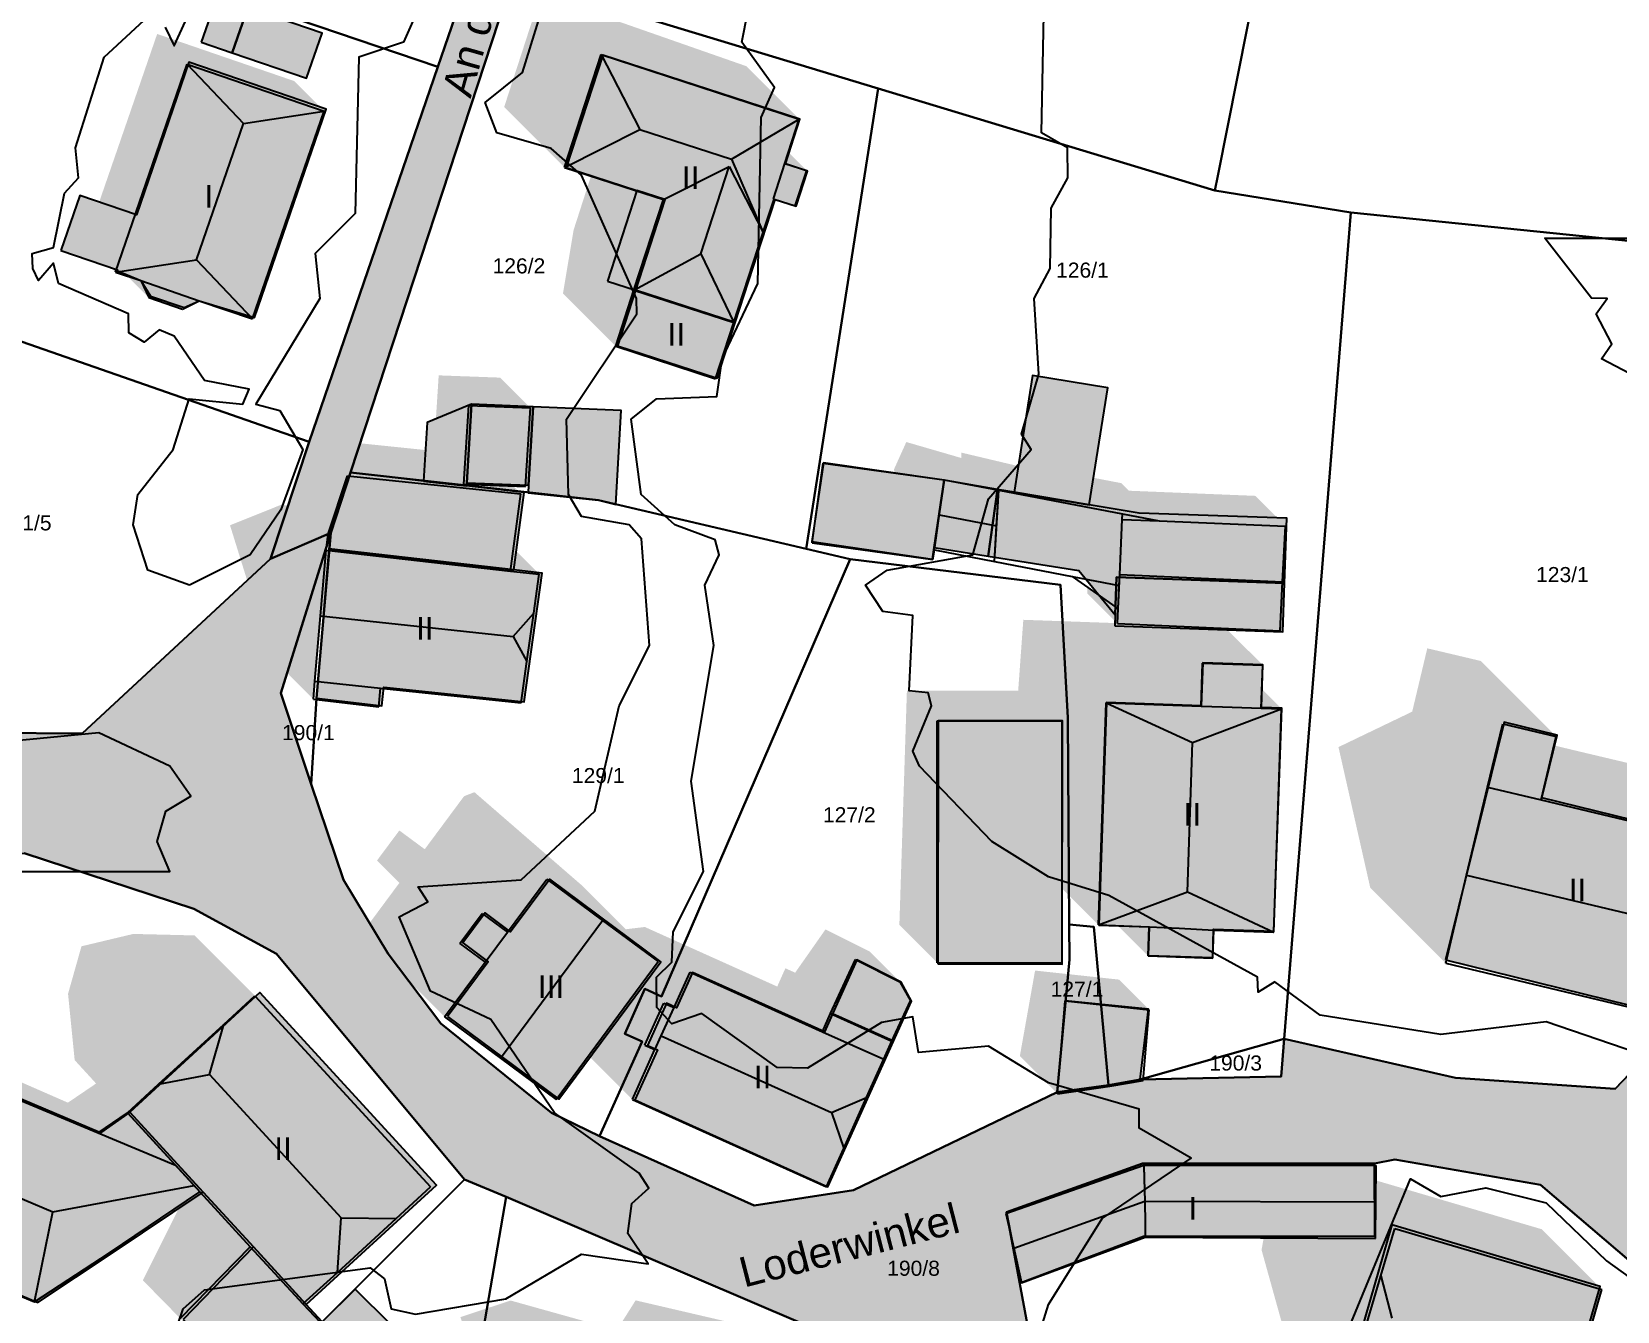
# Model space of a CAD drawing. Header units: millimetres. Extents: x 238 to 3518, y -74 to 2735.
# Drawn here: x 1536.1 to 1641.2, y 1126.1 to 1210.9 of the extents above; entities that cross this region are included whole.
import ezdxf
from ezdxf.enums import TextEntityAlignment as Align

# ---------------------------------------------------------------- set-up
doc = ezdxf.new("R2010")
doc.units = ezdxf.units.MM
for name, color, linetype in [('LP_Flurstueck_bez', 7, 'Continuous'), ('LP_Flurstuecke', 8, 'Continuous'), ('LP_Gebaeude_Dachaufsicht', 9, 'Continuous'), ('LP_Gebaeude_Dachschatten', 253, 'Continuous'), ('LP_Gebaeude_F', 254, 'Continuous'), ('LP_Gebaeude_Geschosszahl', 7, 'Continuous'), ('LP_Gebaeude_Schatten', 7, 'Continuous'), ('LP_Gebaeude_U', 7, 'Continuous'), ('LP_Topographie_Hoehenlinien', 8, 'Continuous'), ('LP_Verkehr_Strassen', 9, 'Continuous'), ('LP_Verkehr_Strassennamen', 7, 'Continuous')]:
    doc.layers.add(name, color=color, linetype=linetype)
doc.styles.get("Standard").update_dxf_attribs({"font": 'arial.ttf'})

msp = doc.modelspace()

# ---------------------------------------------------------------- hatches: boundary and pattern name
at = {"layer": 'LP_Gebaeude_Dachschatten'}
for points in [[(1576.41, 1204.43), (1573.85, 1209.4), (1571.42, 1201.92)], [(1576.41, 1204.43), (1582.49, 1202.46), (1586.99, 1205.13), (1573.85, 1209.4)], [(1547.02, 1195.8), (1550.13, 1204.83), (1546.41, 1208.77), (1541.65, 1194.97)], [(1550.13, 1204.83), (1555.49, 1205.65), (1546.41, 1208.77)], [(1580.46, 1196.18), (1582.34, 1201.99), (1577.98, 1199.79), (1576.03, 1193.78)], [(1600.23, 1180.51), (1596.59, 1181.21), (1596.27, 1178.89), (1600.08, 1178.15)], [(1619.04, 1174.44), (1619.23, 1178.14), (1610.86, 1178.48), (1608.4, 1178.58), (1608.24, 1174.92)], [(1568.02, 1170.81), (1569.38, 1172.37), (1569.74, 1174.95), (1567.85, 1175.15), (1555.61, 1176.54), (1555.24, 1172.19)], [(1612.73, 1153.89), (1613.08, 1163.78), (1607.35, 1166.42), (1606.83, 1151.69)], [(1613.08, 1163.78), (1618.98, 1166.01), (1617.63, 1166.06), (1615.06, 1166.15), (1613.64, 1166.2), (1607.35, 1166.42)], [(1573.95, 1151.99), (1570.26, 1154.72), (1567.65, 1151.2), (1567.65, 1151.21), (1566.93, 1150.25), (1566.16, 1149.22), (1563.47, 1145.6), (1567.17, 1142.86)], [(1589.14, 1139.25), (1591.46, 1140.24), (1592.6, 1142.78), (1588.53, 1144.6), (1579.75, 1148.55), (1578.7, 1146.2), (1578.69, 1146.2), (1577.84, 1144.33)], [(1547.89, 1141.77), (1556.62, 1132.27), (1560.25, 1132.21), (1562.53, 1134.31), (1550.89, 1146.99), (1548.83, 1145.09)], [(1547.89, 1141.77), (1548.83, 1145.09), (1544.5, 1141.12)], [(1537.49, 1132.67), (1546.87, 1134.4), (1545.62, 1135.76), (1540.49, 1137.9), (1525.68, 1144.1), (1523.33, 1138.59)], [(1556.62, 1132.27), (1547.89, 1141.77), (1544.5, 1141.12), (1542.44, 1139.22), (1547.25, 1133.98), (1550.58, 1130.35), (1554.08, 1126.55), (1556.36, 1128.64)], [(1609.85, 1135.76), (1600.7, 1132.56), (1601.22, 1130.26), (1609.9, 1133.37), (1609.86, 1134.86)], [(1625.26, 1135.74), (1609.85, 1135.76), (1609.85, 1135.72), (1609.86, 1134.86), (1609.9, 1133.37), (1625.23, 1133.32)], [(1640.22, 1127.51), (1626.48, 1131.56), (1625.55, 1128.42), (1626.28, 1125.6), (1636.87, 1122.49), (1639.41, 1124.74)], [(1554.56, 1124.73), (1555.2, 1125.36), (1554.08, 1126.55), (1550.58, 1130.35), (1545.96, 1125.62), (1550.61, 1120.86)], [(1625.55, 1128.42), (1624.15, 1123.63), (1626.28, 1125.6)]]:
    msp.add_hatch(color=253, dxfattribs=at).paths.add_polyline_path(points)
at = {"layer": 'LP_Gebaeude_F'}
for points in [[(1547.32, 1210.22), (1549.39, 1209.52), (1550.43, 1212.51), (1548.37, 1213.21)], [(1549.39, 1209.52), (1554.32, 1207.84), (1555.35, 1210.83), (1550.43, 1212.51)], [(1571.54, 1201.92), (1576.21, 1200.4), (1578.08, 1199.8), (1576.14, 1193.78), (1582.75, 1191.64), (1585.39, 1199.79), (1586.78, 1199.34), (1587.54, 1201.67), (1586.08, 1202.15), (1587.04, 1205.12), (1573.96, 1209.37)], [(1538.03, 1196.4), (1541.79, 1195.13), (1541.77, 1195.06), (1543.32, 1194.41), (1543.97, 1193.38), (1546.21, 1192.63), (1547.2, 1193.08), (1550.87, 1191.97), (1555.61, 1205.79), (1546.51, 1208.89), (1543.04, 1198.78), (1539.28, 1200.06)], [(1574.28, 1194.38), (1576.14, 1193.78), (1578.08, 1199.8), (1576.21, 1200.4)], [(1574.94, 1190.08), (1581.55, 1187.94), (1582.75, 1191.64), (1576.14, 1193.78)], [(1601.24, 1180.39), (1606.22, 1179.55), (1607.46, 1187.3), (1602.46, 1188.12)], [(1562.07, 1181.12), (1564.93, 1180.8), (1564.94, 1181.01), (1565.25, 1186.22), (1562.31, 1185)], [(1564.94, 1181.01), (1569.04, 1180.84), (1569.34, 1186.05), (1565.25, 1186.22)], [(1569.01, 1180.33), (1573.67, 1179.86), (1574.83, 1179.56), (1575.17, 1185.81), (1569.34, 1186.05), (1569.04, 1180.84)], [(1587.82, 1177.12), (1595.82, 1175.94), (1595.94, 1176.72), (1596.59, 1181.17), (1588.59, 1182.34)], [(1555.8, 1176.62), (1568.06, 1175.23), (1568.74, 1180.36), (1564.93, 1180.8), (1562.07, 1181.12), (1557.23, 1181.68), (1555.92, 1177.68)], [(1595.94, 1176.72), (1599.52, 1176.15), (1600.14, 1180.57), (1596.59, 1181.17)], [(1599.52, 1176.15), (1605.53, 1175.2), (1607.94, 1172.25), (1608.03, 1174.74), (1619.18, 1174.35), (1619.33, 1178.67), (1609.54, 1178.99), (1606.22, 1179.55), (1601.24, 1180.39), (1600.14, 1180.57)], [(1554.97, 1166.73), (1559.31, 1166.22), (1559.44, 1167.46), (1568.74, 1166.47), (1569.95, 1175.01), (1568.06, 1175.23), (1555.8, 1176.62)], [(1607.92, 1171.51), (1619.07, 1171.12), (1619.18, 1174.35), (1608.03, 1174.74), (1607.94, 1172.25)], [(1606.85, 1151.67), (1610.19, 1151.56), (1610.13, 1149.67), (1614.41, 1149.52), (1614.47, 1151.41), (1618.46, 1151.27), (1618.99, 1166.05), (1617.64, 1166.1), (1617.74, 1168.93), (1613.75, 1169.06), (1613.65, 1166.21), (1607.36, 1166.43)], [(1596.19, 1149.11), (1604.43, 1149.09), (1604.45, 1165.21), (1596.2, 1165.22)], [(1629.85, 1149.37), (1645.09, 1145.61), (1647.95, 1157.2), (1643.45, 1158.35), (1639.83, 1159.24), (1636.24, 1160.12), (1637.26, 1164.27), (1633.74, 1165.13)], [(1563.66, 1145.61), (1571.04, 1140.13), (1577.82, 1149.25), (1570.45, 1154.73), (1567.85, 1151.23), (1566.17, 1152.48), (1564.69, 1150.49), (1566.37, 1149.25)], [(1589.2, 1145.79), (1593.23, 1143.97), (1594.43, 1146.63), (1593.75, 1147.89), (1590.82, 1149.37)], [(1576.09, 1140.08), (1588.89, 1134.32), (1593.23, 1143.97), (1589.2, 1145.79), (1588.66, 1144.59), (1579.92, 1148.53), (1578.86, 1146.18), (1578.19, 1146.49), (1576.93, 1143.69), (1577.58, 1143.4)], [(1542.59, 1139.26), (1547.45, 1133.97), (1550.8, 1130.33), (1554.3, 1126.51), (1562.93, 1134.43), (1551.22, 1147.2)], [(1604.1, 1140.6), (1607.5, 1141.06), (1609.6, 1141.44), (1610.15, 1146.1), (1604.62, 1146.65)], [(1521.21, 1133.11), (1536.49, 1126.64), (1541.42, 1129.93), (1547.45, 1133.97), (1542.59, 1139.26), (1540.65, 1137.91), (1525.89, 1144.16)], [(1600.74, 1132.64), (1601.64, 1127.95), (1609.83, 1131.04), (1625.16, 1131.05), (1625.15, 1135.87), (1609.75, 1135.86)], [(1623.08, 1120.7), (1636.9, 1116.62), (1640.11, 1127.7), (1626.29, 1131.8)], [(1546.14, 1125.53), (1550.85, 1120.82), (1554.69, 1124.72), (1555.36, 1125.37), (1554.3, 1126.51), (1550.8, 1130.33)], [(1554.69, 1124.72), (1561.9, 1117.6), (1564.68, 1120.47), (1557.53, 1127.54), (1555.36, 1125.37)]]:
    msp.add_hatch(color=254, dxfattribs=at).paths.add_polyline_path(points)
at = {"layer": 'LP_Gebaeude_Schatten'}
for points in [[(1569.85, 1213.4), (1583.49, 1208.63), (1586.99, 1205.13), (1573.85, 1209.4), (1571.42, 1201.92), (1567.42, 1205.92), (1569.85, 1213.4)], [(1546.41, 1208.77), (1541.65, 1194.97), (1539.65, 1196.97), (1544.41, 1210.77), (1553.49, 1207.65), (1555.49, 1205.65), (1546.41, 1208.77)], [(1586.04, 1202.18), (1586.03, 1202.18), (1586.27, 1202.93), (1587.49, 1201.71), (1586.04, 1202.18)], [(1572.03, 1197.78), (1573.18, 1201.35), (1576.07, 1200.41), (1577.98, 1199.79), (1576.03, 1193.78), (1574.82, 1190.06), (1571.32, 1193.56), (1572.03, 1197.78)], [(1543.32, 1194.41), (1543.85, 1193.29), (1542.43, 1194.71), (1543.32, 1194.41)], [(1547.2, 1193.08), (1547.2, 1193.08), (1543.32, 1194.41), (1547.2, 1193.08)], [(1563.08, 1188.13), (1567.16, 1187.98), (1569.16, 1185.98), (1565.08, 1186.13), (1564.75, 1180.91), (1568.02, 1180.79), (1568.53, 1180.28), (1557.04, 1181.47), (1555.74, 1177.6), (1555.61, 1176.54), (1555.24, 1172.19), (1554.87, 1167.85), (1554.77, 1166.65), (1551.27, 1170.15), (1551.37, 1171.35), (1549.24, 1178.19), (1552.61, 1179.54), (1553.17, 1179.5), (1553.24, 1180.1), (1554.54, 1183.97), (1562.76, 1183.12), (1563.08, 1188.13)], [(1594.09, 1183.71), (1597.74, 1182.65), (1597.73, 1183.01), (1605.92, 1181.07), (1605.9, 1181.08), (1605.92, 1181.45), (1608.36, 1180.98), (1608.86, 1180.48), (1617.23, 1180.14), (1619.23, 1178.14), (1610.86, 1178.48), (1608.42, 1178.95), (1600.23, 1180.51), (1596.59, 1181.21), (1593.31, 1181.66), (1593.27, 1181.89), (1594.09, 1183.71)], [(1567.85, 1175.15), (1568.05, 1176.64), (1569.74, 1174.95), (1567.85, 1175.15)], [(1608.13, 1172.64), (1608.09, 1171.67), (1615.29, 1171.35), (1617.74, 1168.91), (1613.74, 1169.05), (1613.64, 1166.2), (1607.35, 1166.42), (1606.83, 1151.69), (1604.42, 1154.1), (1604.42, 1165.22), (1596.13, 1165.22), (1596.13, 1149.18), (1593.63, 1151.68), (1594.13, 1167.22), (1601.51, 1167.22), (1601.85, 1171.92), (1608.05, 1171.7), (1606.09, 1173.67), (1606.11, 1174.07), (1608.13, 1172.64)], [(1622.75, 1163.48), (1627.64, 1165.83), (1628.64, 1170.03), (1632.19, 1169.19), (1637.19, 1164.19), (1633.64, 1165.03), (1632.64, 1160.83), (1631.25, 1154.98), (1629.86, 1149.14), (1624.86, 1154.14), (1622.75, 1163.48)], [(1617.63, 1166.06), (1617.68, 1167.32), (1618.98, 1166.01), (1617.63, 1166.06)], [(1647.85, 1157.21), (1643.42, 1158.26), (1639.79, 1159.13), (1636.19, 1159.98), (1637.05, 1163.59), (1638.42, 1163.26), (1642.85, 1162.21), (1647.85, 1157.21)], [(1586.07, 1148.81), (1586.72, 1148.52), (1588.73, 1151.39), (1591.67, 1149.92), (1593.67, 1147.92), (1590.73, 1149.39), (1589.07, 1145.81), (1588.53, 1144.6), (1579.75, 1148.55), (1578.7, 1146.2), (1578.69, 1146.2), (1578.01, 1146.5), (1576.76, 1143.71), (1577.41, 1143.42), (1575.93, 1140.11), (1573.01, 1143.02), (1577.63, 1149.26), (1573.95, 1151.99), (1570.26, 1154.72), (1567.65, 1151.2), (1567.65, 1151.21), (1565.97, 1152.45), (1564.49, 1150.46), (1566.16, 1149.22), (1563.47, 1145.6), (1557.97, 1151.1), (1560.47, 1154.47), (1558.99, 1155.96), (1560.47, 1157.95), (1562.15, 1156.71), (1562.15, 1156.7), (1564.76, 1160.22), (1565.45, 1160.49), (1572.63, 1154.26), (1575.49, 1151.4), (1576.75, 1151.55), (1585.53, 1147.6), (1586.07, 1148.81)], [(1610.19, 1151.57), (1610.19, 1151.55), (1610.12, 1149.63), (1608.11, 1151.64), (1610.19, 1151.57)], [(1540.36, 1141.17), (1538.94, 1142.72), (1538.5, 1147.12), (1539.39, 1150.27), (1542.83, 1151.09), (1546.89, 1150.99), (1550.89, 1146.99), (1548.83, 1145.09), (1544.5, 1141.12), (1542.44, 1139.22), (1540.49, 1137.9), (1525.68, 1144.1), (1526.19, 1145.28), (1538.49, 1139.9), (1540.36, 1141.17)], [(1602.63, 1148.66), (1608.2, 1148.06), (1610.2, 1146.06), (1604.63, 1146.66), (1604.12, 1140.49), (1601.62, 1142.99), (1602.63, 1148.66)], [(1597.2, 1136.06), (1606.35, 1139.26), (1622.26, 1138.74), (1625.26, 1135.74), (1609.85, 1135.76), (1600.7, 1132.56), (1601.74, 1127.96), (1598.24, 1131.46), (1596.22, 1135.26), (1597.2, 1136.06)], [(1640.22, 1127.51), (1626.48, 1131.56), (1623.22, 1120.49), (1619.22, 1124.49), (1617.65, 1130.13), (1617.79, 1130.93), (1625.2, 1130.89), (1625.25, 1134.74), (1636.22, 1131.51), (1640.22, 1127.51)], [(1533.65, 1115.84), (1543.1, 1125.32), (1544.63, 1123.89), (1544.69, 1123.97), (1546.04, 1125.29), (1546.11, 1125.36), (1546.14, 1125.39), (1543.46, 1128.12), (1545.95, 1133.1), (1547.07, 1133.86), (1547.08, 1133.85), (1547.08, 1133.86), (1547.25, 1133.98), (1550.58, 1130.35), (1545.96, 1125.62), (1550.61, 1120.86), (1550.54, 1120.79), (1549.19, 1119.47), (1545.6, 1122.82), (1536.15, 1113.34), (1539.61, 1109.78), (1537.11, 1112.28), (1533.65, 1115.84)], [(1575.08, 1125.11), (1576.14, 1126.79), (1583.57, 1125.06), (1590.11, 1121.24), (1593.11, 1118.24), (1589.57, 1119.06), (1582.14, 1120.79), (1578.58, 1121.61), (1571.35, 1123.28), (1569.68, 1116.07), (1569.34, 1114.6), (1566.34, 1117.6), (1566.68, 1119.07), (1564.52, 1125.68), (1567.85, 1126.78), (1575, 1124.78), (1575.08, 1125.11)]]:
    msp.add_hatch(color=7, dxfattribs=at).paths.add_polyline_path(points)
at = {"layer": 'LP_Verkehr_Strassen'}
for points in [[(1551.92, 1175.96), (1555.92, 1177.68), (1557.23, 1181.68), (1568, 1214.52), (1570.22, 1228.64), (1573.33, 1248.38), (1573.96, 1252.4), (1577.26, 1273.39), (1577.68, 1276.11), (1577.74, 1276.47), (1573.05, 1277.68), (1572.93, 1269.58), (1572.58, 1265.52), (1571.36, 1253.22), (1569.11, 1237.08), (1567.15, 1223.81), (1565.07, 1214.58), (1563.02, 1208.58), (1554.49, 1183.73)], [(1437.8, 1154.25), (1438.67, 1153.57), (1440.07, 1152.78), (1442.64, 1159.43), (1449.05, 1159.89), (1492.67, 1157.57), (1519.85, 1155.98), (1535.58, 1156.44), (1546.85, 1152.75), (1552.32, 1149.76), (1564.79, 1134.81), (1567.56, 1133.65), (1573.18, 1131.24), (1594.11, 1122.29), (1597.83, 1122.26), (1602.53, 1123.01), (1600.74, 1132.64), (1609.75, 1135.86), (1625.15, 1135.87), (1626.48, 1136.13), (1636.15, 1134.45), (1679.28, 1097.64), (1679.76, 1096.59), (1676.2, 1078.51), (1676.08, 1077.91), (1681.86, 1076.84), (1684.9, 1096.05), (1690.6, 1095.9), (1703.34, 1095.55), (1709.61, 1095.17), (1728.82, 1094.11), (1731.41, 1093.89), (1749.72, 1093.68), (1764.98, 1093.41), (1768.35, 1090.24), (1768.96, 1087.79), (1769.35, 1079.36), (1769.18, 1093.34), (1768.75, 1102.65), (1764.46, 1099.71), (1746.06, 1098.12), (1711.28, 1099.47), (1685.48, 1100.29), (1672.99, 1108.82), (1671.61, 1109.75), (1653.71, 1126.48), (1647.2, 1134.42), (1646.42, 1136.43), (1646.27, 1138.95), (1647.24, 1140.32), (1651.63, 1143.08), (1646.58, 1147.37), (1645.9, 1145.83), (1641.11, 1140.82), (1630.5, 1141.54), (1619.14, 1144.13), (1618.94, 1141.63), (1609.6, 1141.44), (1607.5, 1141.06), (1604.1, 1140.6), (1590.58, 1134.09), (1583.99, 1133.08), (1573.74, 1137.68), (1570.56, 1139.22), (1563.23, 1145.15), (1559.74, 1149.76), (1556.76, 1154.68), (1554.63, 1161.02), (1552.6, 1167.06), (1555.92, 1177.68), (1551.92, 1175.96), (1539.44, 1164.39), (1533.33, 1164.43), (1527.01, 1162.94), (1516.67, 1163.81), (1500.23, 1165.17), (1483.79, 1166.54), (1451.84, 1169.2), (1443.93, 1171.81), (1440.35, 1159.03), (1439.87, 1157.33), (1439.25, 1156.4)]]:
    msp.add_hatch(color=9, dxfattribs=at).paths.add_polyline_path(points)

# ---------------------------------------------------------------- linework, layer by layer
at = {"layer": 'LP_Flurstuecke', "color": 8}
for points in [[(1614.55, 1200.38), (1623.58, 1198.94), (1659.49, 1195.26), (1661.29, 1211.72), (1661.79, 1216.21), (1664, 1226.43), (1666.38, 1237.41), (1667.16, 1250.04), (1649.91, 1263.62), (1642.46, 1270.2), (1634.5, 1277.23), (1630.71, 1281.6), (1630.5, 1280.54), (1628.28, 1269.34), (1623.83, 1247.01), (1623.74, 1246.57), (1620.01, 1227.82), (1619.12, 1223.37), (1618.67, 1221.07), (1614.74, 1201.36)], [(1551.92, 1175.96), (1555.92, 1177.68), (1557.23, 1181.68), (1568, 1214.52), (1570.22, 1228.64), (1573.33, 1248.38), (1573.96, 1252.4), (1577.26, 1273.39), (1577.68, 1276.11), (1577.74, 1276.47), (1573.05, 1277.68), (1572.95, 1265.4), (1572.58, 1265.52), (1571.36, 1253.22), (1569.11, 1237.08), (1567.15, 1223.81), (1565.07, 1214.58), (1563.02, 1208.58), (1554.49, 1183.73)], [(1459.55, 1216.78), (1494.53, 1204.53), (1496.61, 1203.89), (1511.71, 1198.62), (1526.81, 1193.36), (1551.75, 1184.67), (1554.49, 1183.73), (1563.02, 1208.58), (1547.1, 1214.01), (1541.56, 1219.17), (1547.02, 1234.88), (1550.75, 1243.44), (1529.06, 1250.97), (1521.11, 1253.73), (1478.18, 1268.63), (1477.55, 1268.86), (1475.62, 1263.03), (1468.06, 1241.32)], [(1541.56, 1219.17), (1547.1, 1214.01), (1563.02, 1208.58), (1565.07, 1214.58), (1567.15, 1223.81), (1569.11, 1237.08), (1559.59, 1240.38), (1550.75, 1243.44), (1547.02, 1234.88)], [(1568, 1214.52), (1592.23, 1207.15), (1614.55, 1200.38), (1614.74, 1201.36), (1618.67, 1221.07), (1594.91, 1224.78), (1570.22, 1228.64)], [(1557.23, 1181.68), (1573.67, 1179.86), (1587.46, 1176.62), (1592.23, 1207.15), (1568, 1214.52)], [(1587.46, 1176.62), (1590.37, 1175.94), (1604.31, 1174.25), (1604.8, 1165.43), (1604.9, 1151.71), (1606.53, 1151.55), (1607.5, 1141.06), (1609.6, 1141.44), (1619.14, 1144.13), (1623.58, 1198.94), (1614.55, 1200.38), (1592.23, 1207.15)], [(1619.14, 1144.13), (1630.5, 1141.54), (1641.11, 1140.82), (1645.9, 1145.83), (1646.58, 1147.37), (1650.46, 1156.08), (1651.3, 1157.97), (1658.7, 1186.68), (1659.49, 1195.26), (1623.58, 1198.94)], [(1516.67, 1163.81), (1527.01, 1162.94), (1533.33, 1164.43), (1539.44, 1164.39), (1551.92, 1175.96), (1554.49, 1183.73), (1551.75, 1184.67), (1526.81, 1193.36), (1526.48, 1192.42), (1516.99, 1164.75)], [(1554.63, 1161.02), (1556.76, 1154.68), (1559.74, 1149.76), (1563.23, 1145.15), (1570.56, 1139.22), (1573.74, 1137.68), (1576.58, 1143.96), (1575.43, 1144.47), (1576.74, 1147.44), (1577.85, 1146.93), (1590.37, 1175.94), (1587.46, 1176.62), (1573.67, 1179.86), (1557.23, 1181.68), (1555.92, 1177.68), (1554.97, 1166.73)], [(1552.6, 1167.06), (1554.63, 1161.02), (1554.97, 1166.73), (1555.92, 1177.68)], [(1573.74, 1137.68), (1583.99, 1133.08), (1590.58, 1134.09), (1604.1, 1140.6), (1604.91, 1149.4), (1604.9, 1151.71), (1604.8, 1165.43), (1604.31, 1174.25), (1590.37, 1175.94), (1577.85, 1146.93), (1576.74, 1147.44), (1575.43, 1144.47), (1576.58, 1143.96)], [(1604.1, 1140.6), (1607.5, 1141.06), (1606.53, 1151.55), (1604.9, 1151.71), (1604.91, 1149.4)], [(1609.6, 1141.44), (1618.94, 1141.63), (1619.14, 1144.13)], [(1600.74, 1132.64), (1602.53, 1123.01), (1610.5, 1110.3), (1616.61, 1101.83), (1624.91, 1091.97), (1629.38, 1087.66), (1638.54, 1067.19), (1645.9, 1069.29), (1657.87, 1072.7), (1676.2, 1078.51), (1679.76, 1096.59), (1679.28, 1097.64), (1636.15, 1134.45), (1626.48, 1136.13), (1625.15, 1135.87), (1609.75, 1135.86)], [(1515.12, 1072.8), (1533.92, 1068.41), (1537.27, 1083.44), (1542.49, 1106.83), (1555.2, 1106.35), (1564.54, 1116.19), (1567.56, 1133.65), (1564.79, 1134.81), (1555.36, 1125.37), (1554.69, 1124.72), (1550.85, 1120.82), (1549.42, 1119.38), (1546.67, 1116.59), (1539.98, 1109.72), (1522.17, 1091.53)], [(1482.77, 987.33), (1539.64, 982.84), (1555.69, 1022.72), (1561.97, 1038.31), (1562.89, 1040.59), (1568.49, 1054.5), (1577.09, 1074.44), (1589.56, 1102.34), (1594.11, 1122.29), (1573.18, 1131.24), (1567.56, 1133.65), (1564.54, 1116.19), (1555.2, 1106.35), (1542.49, 1106.83), (1537.27, 1083.44), (1533.92, 1068.41), (1515.12, 1072.8), (1513.16, 1067.61), (1514.73, 1065.2), (1483.53, 988.92)]]:
    msp.add_lwpolyline(points, close=True, dxfattribs=at)
for points in [[(1645.9, 1145.83), (1641.11, 1140.82), (1630.5, 1141.54), (1619.14, 1144.13), (1618.94, 1141.63), (1609.6, 1141.44), (1607.5, 1141.06), (1604.1, 1140.6), (1590.58, 1134.09), (1583.99, 1133.08), (1573.74, 1137.68), (1570.56, 1139.22), (1563.23, 1145.15), (1559.74, 1149.76), (1556.76, 1154.68), (1554.63, 1161.02), (1552.6, 1167.06), (1555.92, 1177.68), (1551.92, 1175.96), (1539.44, 1164.39), (1533.33, 1164.43)], [(1440.07, 1152.78), (1442.64, 1159.43), (1449.05, 1159.89), (1492.67, 1157.57), (1519.85, 1155.98), (1535.58, 1156.44), (1546.85, 1152.75), (1552.32, 1149.76), (1564.79, 1134.81), (1567.56, 1133.65), (1573.18, 1131.24), (1594.11, 1122.29), (1597.83, 1122.26), (1602.53, 1123.01), (1600.74, 1132.64), (1609.75, 1135.86), (1625.15, 1135.87), (1626.48, 1136.13), (1636.15, 1134.45), (1679.28, 1097.64)], [(1522.17, 1091.53), (1539.98, 1109.72), (1546.67, 1116.59), (1549.42, 1119.38), (1550.85, 1120.82), (1554.69, 1124.72), (1555.36, 1125.37), (1564.79, 1134.81), (1552.32, 1149.76), (1546.85, 1152.75), (1535.58, 1156.44)]]:
    msp.add_lwpolyline(points, dxfattribs=at)
at = {"layer": 'LP_Gebaeude_Dachaufsicht', "color": 9}
for p, q in [((1571.42, 1201.92, 76.85), (1573.85, 1209.4, 76.85)), ((1573.85, 1209.4, 76.85), (1576.41, 1204.43, 78.7)), ((1573.85, 1209.4, 76.85), (1586.99, 1205.13, 76.85)), ((1541.65, 1194.97, 73.94), (1546.41, 1208.77, 73.94)), ((1546.41, 1208.77, 73.94), (1550.13, 1204.83, 76.16)), ((1546.41, 1208.77, 73.94), (1555.49, 1205.65, 73.94)), ((1550.13, 1204.83, 76.16), (1555.49, 1205.65, 73.94)), ((1550.74, 1191.87, 73.94), (1555.49, 1205.65, 73.94)), ((1582.49, 1202.46, 78.7), (1586.99, 1205.13, 76.85)), ((1586.03, 1202.18, 76.86), (1586.99, 1205.13, 76.85)), ((1547.02, 1195.8, 76.16), (1550.13, 1204.83, 76.16)), ((1571.42, 1201.92, 76.85), (1576.41, 1204.43, 78.7)), ((1576.41, 1204.43, 78.7), (1582.49, 1202.46, 78.7)), ((1571.42, 1201.92, 76.85), (1576.07, 1200.41, 76.85)), ((1577.98, 1199.79, 76.85), (1582.34, 1201.99, 78.47)), ((1580.46, 1196.18, 78.47), (1582.34, 1201.99, 78.47)), ((1582.34, 1201.99, 78.47), (1584.58, 1197.64, 76.85)), ((1582.49, 1202.46, 78.7), (1584.58, 1197.64, 76.85)), ((1585.29, 1199.83, 76.85), (1586.04, 1202.18, 76.85)), ((1586.03, 1202.18, 76.86), (1586.04, 1202.18, 76.85)), ((1586.04, 1202.18, 76.85), (1587.49, 1201.71, 76.85)), ((1586.72, 1199.37, 76.85), (1587.49, 1201.71, 76.85)), ((1576.03, 1193.78, 76.85), (1577.98, 1199.79, 76.85)), ((1576.07, 1200.41, 76.85), (1577.98, 1199.79, 76.85)), ((1584.6, 1197.63, 76.85), (1585.32, 1199.82, 76.84)), ((1585.29, 1199.83, 76.85), (1585.32, 1199.82, 76.85)), ((1585.29, 1199.83, 76.85), (1585.32, 1199.82, 76.84)), ((1585.32, 1199.82, 76.85), (1586.72, 1199.37, 76.85)), ((1582.65, 1191.63, 76.85), (1584.6, 1197.61, 76.84)), ((1584.58, 1197.64, 76.85), (1584.6, 1197.63, 76.84)), ((1584.58, 1197.64, 76.85), (1584.6, 1197.63, 76.85)), ((1584.6, 1197.61, 76.84), (1584.6, 1197.63, 76.84)), ((1541.65, 1194.97, 73.94), (1547.02, 1195.8, 76.16)), ((1547.02, 1195.8, 76.16), (1550.74, 1191.87, 73.94)), ((1576.03, 1193.78, 76.85), (1580.46, 1196.18, 78.47)), ((1580.46, 1196.18, 78.47), (1582.65, 1191.63, 76.85)), ((1541.65, 1194.97, 73.94), (1543.32, 1194.41, 73.94)), ((1543.32, 1194.41, 73.94), (1547.2, 1193.08, 73.94)), ((1543.32, 1194.41, 73.94), (1547.2, 1193.08, 73.94)), ((1543.32, 1194.41, 73.94), (1543.85, 1193.29, 73.94)), ((1574.82, 1190.06, 76.47), (1576.03, 1193.78, 76.47)), ((1576.03, 1193.78, 76.85), (1582.65, 1191.63, 76.85)), ((1576.03, 1193.78, 76.47), (1582.65, 1191.63, 76.47)), ((1543.85, 1193.29, 73.94), (1546.09, 1192.53, 73.94)), ((1546.09, 1192.53, 73.94), (1547.2, 1193.08, 73.94)), ((1547.2, 1193.08, 73.94), (1550.74, 1191.87, 73.94)), ((1581.44, 1187.91, 76.47), (1582.65, 1191.63, 76.47)), ((1574.82, 1190.06, 76.47), (1581.44, 1187.91, 76.47)), ((1564.75, 1180.91, 73.65), (1565.08, 1186.13, 73.65)), ((1565.08, 1186.13, 73.65), (1569.16, 1185.98, 73.65)), ((1568.83, 1180.76, 73.65), (1569.16, 1185.98, 73.65)), ((1587.85, 1177.03, 72.36), (1588.58, 1182.31, 72.36)), ((1588.58, 1182.31, 72.36), (1596.59, 1181.21, 72.36)), ((1555.74, 1177.6, 74.25), (1557.04, 1181.47, 74.25)), ((1557.04, 1181.47, 74.25), (1568.53, 1180.28, 74.25)), ((1564.75, 1180.91, 73.65), (1568.83, 1180.76, 73.65)), ((1595.95, 1176.56, 72.36), (1596.59, 1181.21, 72.36)), ((1596.27, 1178.89, 76.39), (1596.59, 1181.21, 75.94)), ((1596.59, 1181.21, 75.94), (1600.23, 1180.51, 75.94)), ((1567.85, 1175.15, 74.25), (1568.53, 1180.28, 74.25)), ((1599.94, 1175.79, 76.24), (1600.23, 1180.51, 76.24)), ((1600.08, 1178.15, 76.39), (1600.23, 1180.51, 75.94)), ((1600.23, 1180.51, 76.24), (1608.42, 1178.95, 76.24)), ((1595.95, 1176.56, 75.94), (1596.27, 1178.89, 76.39)), ((1596.27, 1178.89, 76.39), (1600.08, 1178.15, 76.39)), ((1608.4, 1178.58, 77.24), (1608.42, 1178.95, 77.24)), ((1608.4, 1178.58, 76.24), (1608.42, 1178.95, 76.24)), ((1608.42, 1178.95, 77.24), (1610.86, 1178.48, 77.24)), ((1599.94, 1175.79, 75.94), (1600.08, 1178.15, 76.39)), ((1608.24, 1174.92, 76.24), (1608.4, 1178.58, 76.24)), ((1608.24, 1174.92, 77.24), (1608.4, 1178.58, 76.24)), ((1608.4, 1178.58, 76.24), (1610.86, 1178.48, 76.24)), ((1608.4, 1178.58, 77.24), (1610.86, 1178.48, 77.24)), ((1610.86, 1178.48, 76.24), (1619.23, 1178.14, 76.23)), ((1619.04, 1174.44, 77.24), (1619.23, 1178.14, 76.23)), ((1555.61, 1176.54, 74.25), (1555.74, 1177.6, 74.25)), ((1587.85, 1177.03, 72.36), (1595.86, 1175.92, 72.36)), ((1555.24, 1172.19, 79.33), (1555.61, 1176.54, 75.33)), ((1555.61, 1176.54, 74.25), (1567.85, 1175.15, 74.25)), ((1555.61, 1176.54, 75.33), (1567.85, 1175.15, 75.33)), ((1595.86, 1175.92, 72.36), (1595.95, 1176.56, 72.36)), ((1595.95, 1176.56, 75.94), (1599.94, 1175.79, 75.94)), ((1599.94, 1175.79, 76.24), (1605.08, 1174.8, 76.24)), ((1567.85, 1175.15, 75.33), (1569.74, 1174.95, 75.33)), ((1569.38, 1172.37, 77.75), (1569.74, 1174.95, 75.33)), ((1605.08, 1174.8, 76.24), (1608.2, 1174.2, 76.24)), ((1605.08, 1174.8, 76.37), (1608.13, 1172.64, 76.37)), ((1605.08, 1174.8, 76.37), (1608.2, 1174.2, 76.37)), ((1608.13, 1172.64, 76.57), (1608.24, 1174.92, 77.09)), ((1608.2, 1174.2, 76.24), (1608.24, 1174.92, 76.24)), ((1608.24, 1174.92, 77.24), (1619.04, 1174.44, 77.24)), ((1608.24, 1174.92, 77.09), (1619.04, 1174.44, 77.09)), ((1608.13, 1172.64, 76.37), (1608.2, 1174.2, 76.37)), ((1618.89, 1171.19, 76.35), (1619.04, 1174.44, 77.09)), ((1608.09, 1171.67, 76.35), (1608.13, 1172.64, 76.57)), ((1554.87, 1167.85, 75.33), (1555.24, 1172.19, 79.33)), ((1555.24, 1172.19, 79.33), (1568.02, 1170.81, 79.33)), ((1568.02, 1170.81, 79.33), (1569.38, 1172.37, 77.75)), ((1568.92, 1169.15, 77.89), (1569.38, 1172.37, 77.75)), ((1608.09, 1171.67, 76.35), (1618.89, 1171.19, 76.35)), ((1568.02, 1170.81, 79.33), (1568.92, 1169.15, 77.89)), ((1568.54, 1166.42, 75.33), (1568.92, 1169.15, 77.89)), ((1613.64, 1166.2, 81.2), (1613.74, 1169.05, 81.2)), ((1613.74, 1169.05, 81.2), (1617.74, 1168.91, 81.2)), ((1617.63, 1166.06, 81.2), (1617.74, 1168.91, 81.2)), ((1554.77, 1166.65, 75.33), (1554.87, 1167.85, 75.33)), ((1554.87, 1167.85, 75.33), (1559.23, 1167.39, 75.33)), ((1559.12, 1166.15, 75.33), (1559.23, 1167.39, 75.33)), ((1559.23, 1167.39, 75.33), (1568.54, 1166.42, 75.33)), ((1554.77, 1166.65, 75.33), (1559.12, 1166.15, 75.33)), ((1606.83, 1151.69, 81.2), (1607.35, 1166.42, 81.2)), ((1607.35, 1166.42, 81.2), (1613.64, 1166.2, 81.2)), ((1607.35, 1166.42, 81.2), (1613.08, 1163.78, 83.45)), ((1613.64, 1166.2, 81.2), (1615.06, 1166.15, 81.2)), ((1615.06, 1166.15, 81.2), (1617.63, 1166.06, 81.2)), ((1596.13, 1149.18, 76.09), (1596.13, 1165.22, 76.09)), ((1596.13, 1165.22, 76.09), (1604.42, 1165.22, 76.09)), ((1604.42, 1149.18, 76.09), (1604.42, 1165.22, 76.09)), ((1613.08, 1163.78, 83.45), (1618.98, 1166.01, 81.2)), ((1617.63, 1166.06, 81.2), (1618.98, 1166.01, 81.2)), ((1618.46, 1151.2, 81.2), (1618.98, 1166.01, 81.2)), ((1632.64, 1160.83, 80.51), (1633.64, 1165.03, 80.51)), ((1633.64, 1165.03, 80.51), (1637.19, 1164.19, 80.51)), ((1636.19, 1159.98, 80.51), (1637.19, 1164.19, 80.51)), ((1612.73, 1153.89, 83.45), (1613.08, 1163.78, 83.45)), ((1631.25, 1154.98, 85.44), (1632.64, 1160.83, 80.51)), ((1632.64, 1160.83, 80.51), (1636.19, 1159.98, 80.51)), ((1636.19, 1159.98, 80.51), (1639.79, 1159.13, 80.51)), ((1639.79, 1159.13, 80.51), (1643.42, 1158.26, 80.51)), ((1567.65, 1151.2, 78.54), (1570.26, 1154.72, 78.53)), ((1570.26, 1154.72, 78.53), (1573.95, 1151.99, 82.74)), ((1629.86, 1149.14, 80.51), (1631.25, 1154.98, 85.44)), ((1631.25, 1154.98, 85.44), (1646.46, 1151.36, 85.44)), ((1606.83, 1151.69, 81.2), (1612.73, 1153.89, 83.45)), ((1612.73, 1153.89, 83.45), (1618.46, 1151.2, 81.2)), ((1564.49, 1150.46, 78.53), (1565.97, 1152.45, 78.53)), ((1565.97, 1152.45, 78.53), (1567.65, 1151.21, 78.53)), ((1567.17, 1142.86, 82.74), (1573.95, 1151.99, 82.74)), ((1573.95, 1151.99, 82.74), (1577.63, 1149.26, 78.53)), ((1606.83, 1151.69, 81.2), (1610.19, 1151.57, 81.22)), ((1610.12, 1149.63, 78.79), (1610.19, 1151.55, 78.79)), ((1610.19, 1151.55, 81.2), (1610.19, 1151.57, 81.22)), ((1610.19, 1151.55, 78.79), (1612.18, 1151.47, 78.79)), ((1610.19, 1151.55, 81.2), (1612.18, 1151.47, 81.2)), ((1612.18, 1151.47, 81.2), (1614.48, 1151.34, 81.18)), ((1612.18, 1151.47, 78.79), (1614.48, 1151.34, 78.79)), ((1564.49, 1150.46, 78.53), (1566.16, 1149.22, 78.53)), ((1566.93, 1150.25, 78.53), (1567.65, 1151.21, 78.53)), ((1567.65, 1151.21, 78.53), (1567.65, 1151.2, 78.54)), ((1614.42, 1149.48, 78.79), (1614.48, 1151.34, 78.79)), ((1614.48, 1151.34, 81.18), (1618.46, 1151.2, 81.2)), ((1566.16, 1149.22, 78.52), (1566.93, 1150.25, 78.53)), ((1566.16, 1149.22, 78.53), (1566.93, 1150.25, 78.53)), ((1589.07, 1145.81, 75.31), (1590.73, 1149.39, 75.31)), ((1590.73, 1149.39, 75.31), (1593.67, 1147.92, 75.31)), ((1610.12, 1149.63, 78.79), (1614.42, 1149.48, 78.79)), ((1563.47, 1145.6, 78.53), (1566.16, 1149.22, 78.52)), ((1570.87, 1140.12, 78.53), (1577.63, 1149.26, 78.53)), ((1578.7, 1146.2, 78.7), (1579.75, 1148.55, 76.22)), ((1579.75, 1148.55, 76.22), (1588.53, 1144.6, 76.22)), ((1596.13, 1149.18, 76.09), (1604.42, 1149.18, 76.09)), ((1629.86, 1149.14, 80.51), (1645.07, 1145.52, 80.51)), ((1593.67, 1147.92, 75.31), (1594.37, 1146.65, 75.31)), ((1548.83, 1145.09, 78.86), (1550.89, 1146.99, 75.87)), ((1550.89, 1146.99, 75.87), (1562.53, 1134.31, 75.87)), ((1576.76, 1143.71, 76.22), (1578.01, 1146.5, 76.22)), ((1577.84, 1144.33, 80.68), (1578.69, 1146.2, 78.7)), ((1577.84, 1144.33, 76.22), (1578.69, 1146.2, 76.22)), ((1578.01, 1146.5, 76.22), (1578.69, 1146.2, 76.22)), ((1578.69, 1146.2, 78.7), (1578.7, 1146.2, 78.7)), ((1593.14, 1143.98, 75.31), (1594.37, 1146.65, 75.31)), ((1604.12, 1140.49, 75.28), (1604.63, 1146.66, 75.28)), ((1604.63, 1146.66, 75.28), (1610.2, 1146.06, 75.28)), ((1544.5, 1141.12, 78.86), (1548.83, 1145.09, 78.86)), ((1547.89, 1141.77, 81.98), (1548.83, 1145.09, 78.86)), ((1563.47, 1145.6, 78.53), (1567.17, 1142.86, 82.74)), ((1588.53, 1144.6, 76.22), (1589.07, 1145.81, 76.22)), ((1589.07, 1145.81, 75.31), (1593.14, 1143.98, 75.31)), ((1589.07, 1145.81, 76.22), (1593.14, 1143.98, 76.22)), ((1609.79, 1141.38, 75.28), (1610.2, 1146.06, 75.28)), ((1525.68, 1144.1, 73.6), (1540.49, 1137.9, 73.6)), ((1577.42, 1143.41, 79.71), (1577.84, 1144.33, 80.68)), ((1577.42, 1143.41, 76.22), (1577.84, 1144.33, 76.22)), ((1577.84, 1144.33, 80.68), (1589.14, 1139.25, 80.68)), ((1588.53, 1144.6, 76.22), (1592.6, 1142.78, 76.22)), ((1575.93, 1140.11, 76.22), (1577.41, 1143.42, 79.71)), ((1576.76, 1143.71, 76.22), (1577.41, 1143.42, 76.22)), ((1577.41, 1143.42, 79.71), (1577.42, 1143.41, 79.71)), ((1577.41, 1143.42, 76.22), (1577.42, 1143.41, 76.22)), ((1592.6, 1142.78, 76.22), (1593.14, 1143.98, 76.22)), ((1567.17, 1142.86, 82.74), (1570.87, 1140.12, 78.53)), ((1591.46, 1140.24, 78.89), (1592.6, 1142.78, 76.22)), ((1542.44, 1139.22, 75.87), (1544.5, 1141.12, 78.86)), ((1544.5, 1141.12, 78.86), (1547.89, 1141.77, 81.98)), ((1547.89, 1141.77, 81.98), (1556.62, 1132.27, 81.98)), ((1604.12, 1140.49, 75.28), (1607.59, 1140.99, 75.28)), ((1607.59, 1140.99, 75.28), (1609.79, 1141.38, 75.28)), ((1575.93, 1140.11, 76.22), (1588.8, 1134.32, 76.22)), ((1589.14, 1139.25, 80.68), (1591.46, 1140.24, 78.89)), ((1589.94, 1136.86, 78.89), (1591.46, 1140.24, 78.89)), ((1540.49, 1137.9, 73.6), (1542.44, 1139.22, 73.6)), ((1542.44, 1139.22, 73.6), (1545.62, 1135.76, 73.6)), ((1542.44, 1139.22, 75.87), (1547.25, 1133.98, 75.87)), ((1589.14, 1139.25, 80.68), (1589.94, 1136.86, 78.89)), ((1523.33, 1138.59, 80.75), (1537.49, 1132.67, 80.75)), ((1540.49, 1137.9, 73.6), (1545.62, 1135.76, 73.6)), ((1588.8, 1134.32, 76.22), (1589.94, 1136.86, 78.89)), ((1545.62, 1135.76, 73.6), (1546.87, 1134.4, 74.52)), ((1600.7, 1132.56, 76.88), (1609.85, 1135.76, 76.88)), ((1609.85, 1135.76, 76.83), (1625.26, 1135.74, 76.83)), ((1609.85, 1135.76, 76.88), (1609.86, 1134.86, 77.67)), ((1609.85, 1135.76, 76.83), (1609.85, 1135.72, 76.88)), ((1609.85, 1135.72, 76.88), (1609.86, 1134.86, 77.67)), ((1625.23, 1133.32, 79.05), (1625.26, 1135.74, 76.83)), ((1609.86, 1134.86, 77.67), (1609.9, 1133.37, 79.05)), ((1609.86, 1134.86, 77.67), (1609.9, 1133.37, 78.98)), ((1537.49, 1132.67, 80.75), (1546.87, 1134.4, 74.52)), ((1541.25, 1129.94, 73.51), (1547.25, 1133.98, 73.59)), ((1546.87, 1134.4, 74.52), (1547.25, 1133.98, 73.59)), ((1547.25, 1133.98, 75.87), (1550.58, 1130.35, 75.87)), ((1560.25, 1132.21, 79.17), (1562.53, 1134.31, 75.87)), ((1520.98, 1133.09, 73.6), (1536.27, 1126.69, 73.6)), ((1536.27, 1126.69, 73.6), (1537.49, 1132.67, 80.75)), ((1600.7, 1132.56, 76.88), (1601.22, 1130.26, 78.98)), ((1601.22, 1130.26, 78.98), (1609.9, 1133.37, 78.98)), ((1609.9, 1133.37, 79.05), (1625.23, 1133.32, 79.05)), ((1609.9, 1133.37, 79.05), (1609.93, 1131.88, 77.67)), ((1609.9, 1133.37, 78.98), (1609.93, 1131.88, 77.67)), ((1625.2, 1130.89, 76.83), (1625.23, 1133.32, 79.05)), ((1556.36, 1128.64, 79.17), (1556.62, 1132.27, 81.98)), ((1556.36, 1128.64, 79.17), (1560.25, 1132.21, 79.17)), ((1556.62, 1132.27, 81.98), (1560.25, 1132.21, 79.17)), ((1609.93, 1131.88, 77.67), (1609.94, 1131.02, 76.88)), ((1609.93, 1131.88, 77.67), (1609.94, 1130.98, 76.88)), ((1625.55, 1128.42, 81.73), (1626.48, 1131.56, 78.44)), ((1626.48, 1131.56, 78.44), (1640.22, 1127.51, 78.44)), ((1601.74, 1127.96, 76.88), (1609.94, 1130.98, 76.88)), ((1609.94, 1131.02, 76.88), (1609.94, 1130.98, 76.83)), ((1609.94, 1130.98, 76.83), (1625.2, 1130.89, 76.83)), ((1536.27, 1126.69, 73.6), (1541.25, 1129.94, 73.51)), ((1545.96, 1125.62, 74.36), (1550.58, 1130.35, 76.62)), ((1550.58, 1130.35, 75.87), (1554.08, 1126.55, 75.87)), ((1550.58, 1130.35, 76.62), (1554.08, 1126.55, 76.57)), ((1601.22, 1130.26, 78.98), (1601.74, 1127.96, 76.88)), ((1554.08, 1126.55, 75.87), (1556.36, 1128.64, 79.17)), ((1624.15, 1123.63, 81.73), (1625.55, 1128.42, 81.73)), ((1625.55, 1128.42, 81.73), (1626.28, 1125.6, 84.23)), ((1639.41, 1124.74, 81.34), (1640.22, 1127.51, 78.44)), ((1554.08, 1126.55, 76.57), (1555.2, 1125.36, 76.56))]:
    msp.add_line(p, q, dxfattribs=at)
at = {"layer": 'LP_Gebaeude_U', "color": 7}
for points in [[(1547.32, 1210.22), (1549.39, 1209.52), (1550.43, 1212.51), (1548.37, 1213.21)], [(1549.39, 1209.52), (1554.32, 1207.84), (1555.35, 1210.83), (1550.43, 1212.51)], [(1571.54, 1201.92), (1576.21, 1200.4), (1578.08, 1199.8), (1576.14, 1193.78), (1582.75, 1191.64), (1585.39, 1199.79), (1586.78, 1199.34), (1587.54, 1201.67), (1586.08, 1202.15), (1587.04, 1205.12), (1573.96, 1209.37)], [(1538.03, 1196.4), (1541.79, 1195.13), (1541.77, 1195.06), (1543.32, 1194.41), (1543.97, 1193.38), (1546.21, 1192.63), (1547.2, 1193.08), (1550.87, 1191.97), (1555.61, 1205.79), (1546.51, 1208.89), (1543.04, 1198.78), (1539.28, 1200.06)], [(1574.28, 1194.38), (1576.14, 1193.78), (1578.08, 1199.8), (1576.21, 1200.4)], [(1574.94, 1190.08), (1581.55, 1187.94), (1582.75, 1191.64), (1576.14, 1193.78)], [(1601.24, 1180.39), (1606.22, 1179.55), (1607.46, 1187.3), (1602.46, 1188.12)], [(1562.07, 1181.12), (1564.93, 1180.8), (1564.94, 1181.01), (1565.25, 1186.22), (1562.31, 1185)], [(1564.94, 1181.01), (1569.04, 1180.84), (1569.34, 1186.05), (1565.25, 1186.22)], [(1569.01, 1180.33), (1573.67, 1179.86), (1574.83, 1179.56), (1575.17, 1185.81), (1569.34, 1186.05), (1569.04, 1180.84)], [(1587.82, 1177.12), (1595.82, 1175.94), (1595.94, 1176.72), (1596.59, 1181.17), (1588.59, 1182.34)], [(1555.8, 1176.62), (1568.06, 1175.23), (1568.74, 1180.36), (1564.93, 1180.8), (1562.07, 1181.12), (1557.23, 1181.68), (1555.92, 1177.68)], [(1595.94, 1176.72), (1599.52, 1176.15), (1600.14, 1180.57), (1596.59, 1181.17)], [(1599.52, 1176.15), (1605.53, 1175.2), (1607.94, 1172.25), (1608.03, 1174.74), (1619.18, 1174.35), (1619.33, 1178.67), (1609.54, 1178.99), (1606.22, 1179.55), (1601.24, 1180.39), (1600.14, 1180.57)], [(1554.97, 1166.73), (1559.31, 1166.22), (1559.44, 1167.46), (1568.74, 1166.47), (1569.95, 1175.01), (1568.06, 1175.23), (1555.8, 1176.62)], [(1607.92, 1171.51), (1619.07, 1171.12), (1619.18, 1174.35), (1608.03, 1174.74), (1607.94, 1172.25)], [(1606.85, 1151.67), (1610.19, 1151.56), (1610.13, 1149.67), (1614.41, 1149.52), (1614.47, 1151.41), (1618.46, 1151.27), (1618.99, 1166.05), (1617.64, 1166.1), (1617.74, 1168.93), (1613.75, 1169.06), (1613.65, 1166.21), (1607.36, 1166.43)], [(1596.19, 1149.11), (1604.43, 1149.09), (1604.45, 1165.21), (1596.2, 1165.22)], [(1629.85, 1149.37), (1645.09, 1145.61), (1647.95, 1157.2), (1643.45, 1158.35), (1639.83, 1159.24), (1636.24, 1160.12), (1637.26, 1164.27), (1633.74, 1165.13)], [(1563.66, 1145.61), (1571.04, 1140.13), (1577.82, 1149.25), (1570.45, 1154.73), (1567.85, 1151.23), (1566.17, 1152.48), (1564.69, 1150.49), (1566.37, 1149.25)], [(1589.2, 1145.79), (1593.23, 1143.97), (1594.43, 1146.63), (1593.75, 1147.89), (1590.82, 1149.37)], [(1576.09, 1140.08), (1588.89, 1134.32), (1593.23, 1143.97), (1589.2, 1145.79), (1588.66, 1144.59), (1579.92, 1148.53), (1578.86, 1146.18), (1578.19, 1146.49), (1576.93, 1143.69), (1577.58, 1143.4)], [(1542.59, 1139.26), (1547.45, 1133.97), (1550.8, 1130.33), (1554.3, 1126.51), (1562.93, 1134.43), (1551.22, 1147.2)], [(1604.1, 1140.6), (1607.5, 1141.06), (1609.6, 1141.44), (1610.15, 1146.1), (1604.62, 1146.65)], [(1521.21, 1133.11), (1536.49, 1126.64), (1541.42, 1129.93), (1547.45, 1133.97), (1542.59, 1139.26), (1540.65, 1137.91), (1525.89, 1144.16)], [(1600.74, 1132.64), (1601.64, 1127.95), (1609.83, 1131.04), (1625.16, 1131.05), (1625.15, 1135.87), (1609.75, 1135.86)], [(1623.08, 1120.7), (1636.9, 1116.62), (1640.11, 1127.7), (1626.29, 1131.8)], [(1546.14, 1125.53), (1550.85, 1120.82), (1554.69, 1124.72), (1555.36, 1125.37), (1554.3, 1126.51), (1550.8, 1130.33)], [(1554.69, 1124.72), (1561.9, 1117.6), (1564.68, 1120.47), (1557.53, 1127.54), (1555.36, 1125.37)]]:
    msp.add_lwpolyline(points, close=True, dxfattribs=at)
at = {"layer": 'LP_Topographie_Hoehenlinien', "color": 8}
for points in [[(1602.53, 1123.31), (1603.53, 1126.52), (1607.09, 1132.22), (1612.99, 1136.22), (1609.54, 1138.22), (1609.53, 1139.46), (1603.53, 1141.22), (1599.53, 1143.64), (1594.9, 1143.22), (1594.53, 1145.59), (1592.45, 1145.22), (1587.53, 1142.18), (1585.53, 1142.24), (1580.53, 1145.81), (1578.53, 1145.13), (1577.55, 1146.22), (1577.52, 1148.22), (1578.53, 1149.22), (1578.64, 1151.22), (1580.65, 1155.22), (1579.82, 1161.22), (1581.32, 1170.22), (1580.72, 1174.22), (1581.67, 1176.22), (1581.41, 1177.22), (1578.75, 1178.22), (1576.5, 1180.22), (1575.85, 1185.22), (1577.53, 1186.57), (1581.53, 1186.73), (1581.88, 1189.22), (1584.24, 1194.22), (1584.46, 1205.22), (1585.35, 1207.22), (1583.19, 1210.22), (1585.94, 1224.22)], [(1545.45, 1124.22), (1546.13, 1126.22), (1547.54, 1127.49), (1558.54, 1128.95), (1559.48, 1128.22), (1559.93, 1126.22), (1561.54, 1125.87), (1567.54, 1126.9), (1572.54, 1129.86), (1576.98, 1129.22), (1575.62, 1131.22), (1575.89, 1133.22), (1577.02, 1134.22), (1576.38, 1135.22), (1570.76, 1139.22), (1566.54, 1145.41), (1562.54, 1147.29), (1560.46, 1152.22), (1562.35, 1153.22), (1561.72, 1154.22), (1568.54, 1154.67), (1573.43, 1159.22), (1575.05, 1166.22), (1577.07, 1170.22), (1576.53, 1177.28), (1575.71, 1178.22), (1572.54, 1178.77), (1571.69, 1180.22), (1571.55, 1185.22), (1576.22, 1192.22), (1576.2, 1193.22), (1572.54, 1201.4), (1570.54, 1203.18), (1566.93, 1204.22), (1566.16, 1206.22), (1568.64, 1208.22), (1571.74, 1218.22)], [(1544.93, 1211.22), (1545.54, 1209.98), (1547.54, 1214.38)], [(1562.54, 1214.26), (1560.74, 1210.22), (1557.79, 1209.22), (1557.54, 1198.86), (1554.89, 1196.22), (1555.2, 1193.22), (1550.96, 1186.22), (1552.54, 1185.8), (1554.08, 1183.22), (1552.61, 1179.22), (1550.57, 1176.22), (1546.55, 1174.22)], [(1642.53, 1143.2), (1636.53, 1145.27), (1629.53, 1144.42), (1621.53, 1145.71), (1618.53, 1147.91), (1617.43, 1147.22), (1617.38, 1148.22), (1607.53, 1153.63), (1603.53, 1154.88), (1599.76, 1157.22), (1594.96, 1162.22), (1594.53, 1163.22), (1595.75, 1166.22), (1595.53, 1167.07), (1594.29, 1167.22), (1594.53, 1172.21), (1592.53, 1172.47), (1591.39, 1174.22), (1592.83, 1175.22), (1598.51, 1176.22), (1599.53, 1179.95), (1602.38, 1183.22), (1601.74, 1184.22), (1602.88, 1188.22), (1602.58, 1193.22), (1603.64, 1195.22), (1603.69, 1199.22), (1604.81, 1201.22), (1604.78, 1203.22), (1603.05, 1204.22), (1603.24, 1213.22)], [(1546.55, 1174.22), (1543.78, 1175.22), (1542.81, 1178.22), (1543.12, 1180.22), (1545.48, 1183.22), (1546.54, 1186.58), (1550.1, 1186.22), (1550.5, 1187.22), (1547.54, 1187.79), (1545.54, 1190.72), (1544.54, 1191.16), (1543.54, 1190.33), (1542.54, 1190.96), (1542.5, 1192.22), (1537.86, 1194.22), (1537.54, 1195.58), (1536.54, 1194.43), (1536.16, 1195.22), (1536.11, 1196.22), (1537.54, 1196.61), (1538.26, 1200.22), (1539.2, 1201.22), (1539, 1203.22), (1540.9, 1209.22), (1543.54, 1211.68)], [(1649.52, 1184.35), (1640.19, 1189.22), (1640.88, 1190.22), (1639.85, 1192.22), (1640.57, 1193.22), (1639.53, 1193.24), (1636.44, 1197.22), (1644.74, 1197.22)], [(1523.32, 1155.22), (1545.26, 1155.22), (1544.4, 1157.22), (1544.98, 1159.22), (1546.65, 1160.22), (1545.26, 1162.22), (1540.54, 1164.42), (1526.54, 1163.07)], [(1622.73, 1123.22), (1627.53, 1134.85), (1629.53, 1133.68), (1632.53, 1134.25), (1636.53, 1133.25), (1640.53, 1129.42), (1651.91, 1121.22)]]:
    msp.add_lwpolyline(points, dxfattribs=at)

# ---------------------------------------------------------------- texts
at = {"layer": 'LP_Flurstueck_bez', "color": 7}
for s, p in [('126/2', (1568.4, 1195.39)), ('126/1', (1605.77, 1195.11)), ('131/5', (1535.66, 1178.35)), ('123/1', (1637.6, 1174.92)), ('190/1', (1554.44, 1164.44)), ('129/1', (1573.66, 1161.59)), ('127/2', (1590.31, 1158.99)), ('127/1', (1605.41, 1147.43)), ('190/3', (1615.93, 1142.53)), ('190/8', (1594.57, 1128.92))]:
    msp.add_text(s, height=1, dxfattribs=at).set_placement(p, align=Align.MIDDLE_CENTER)
at = {"layer": 'LP_Gebaeude_Geschosszahl', "color": 7}
for s, p in [('II', (1579.79, 1201.24)), ('I', (1547.83, 1200.01)), ('II', (1578.84, 1190.86)), ('II', (1562.16, 1171.35)), ('II', (1613.06, 1159.02)), ('II', (1638.6, 1154.01)), ('III', (1570.53, 1147.59)), ('II', (1584.56, 1141.6)), ('II', (1552.76, 1136.85)), ('I', (1613.1, 1132.89))]:
    msp.add_text(s, height=1.5, dxfattribs=at).set_placement(p, align=Align.MIDDLE_CENTER)
at = {"layer": 'LP_Verkehr_Strassennamen', "color": 7}
for s, rotation, p in [('An der Feuerwache', 74.1508, (1567.56, 1218.45)), ('Loderwinkel', 14.3891, (1590.3, 1130.45))]:
    msp.add_text(s, height=2, rotation=rotation, dxfattribs=at).set_placement(p, align=Align.MIDDLE_CENTER)

doc.saveas('drawing.dxf')
